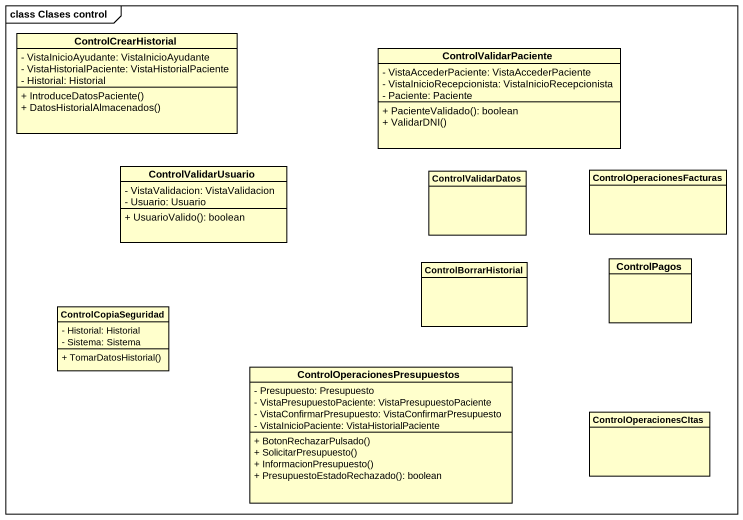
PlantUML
@startuml
mainframe class Clases control
hide circle
hide empty members
skinparam classAttributeIconSize 0
class ControlCrearHistorial {
  - VistaInicioAyudante: VistaInicioAyudante
  - VistaHistorialPaciente: VistaHistorialPaciente
  - Historial: Historial
  + IntroduceDatosPaciente()
  + DatosHistorialAlmacenados()
}
class ControlValidarPaciente {
  - VistaAccederPaciente: VistaAccederPaciente
  - VistaInicioRecepcionista: VistaInicioRecepcionista
  - Paciente: Paciente
  + PacienteValidado(): boolean
  + ValidarDNI()
}
class ControlValidarUsuario {
  - VistaValidacion: VistaValidacion
  - Usuario: Usuario
  + UsuarioValido(): boolean
}
class ControlValidarDatos
class ControlOperacionesFacturas
class ControlBorrarHistorial
class ControlPagos
class ControlCopiaSeguridad {
  - Historial: Historial
  - Sistema: Sistema
  + TomarDatosHistorial()
}
class "ControlOperacionesPresupuestos" as ControlOperacionesPresupuest {
  - Presupuesto: Presupuesto
  - VistaPresupuestoPaciente: VistaPresupuestoPaciente
  - VistaConfirmarPresupuesto: VistaConfirmarPresupuesto
  - VistaInicioPaciente: VistaHistorialPaciente
  + BotonRechazarPulsado()
  + SolicitarPresupuesto()
  + InformacionPresupuesto()
  + PresupuestoEstadoRechazado(): boolean
}
class ControlOperacionesCItas
@enduml
